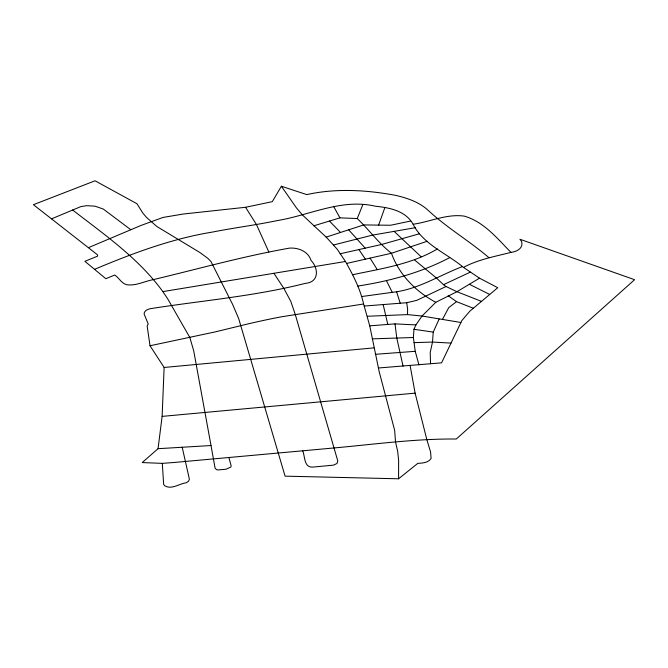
<?xml version="1.0" encoding="UTF-8"?>
<svg xmlns="http://www.w3.org/2000/svg" width="668" height="668" viewBox="0 0 668 668"><rect width="100%" height="100%" fill="white"/><g stroke="black" fill="none" stroke-linecap="round" stroke-linejoin="round"><path stroke-width="1" d="M460.92 322.494L422.026 316.022L407.53 314.611L407.605 309.125L406.72 302.721L416.748 300.375L446.032 286.505L456.954 291.707L481.469 301.36M94.689 269.271C132.656 253.331 171.584 238.71 212.399 232.08C233.883 227.796 255.652 225.108 277.103 220.615C309.96 215.221 341.482 198.246 375.558 206.253C389.553 207.648 405.718 210.854 413.108 224.264C423.495 244.697 446.625 253.239 463.467 267.4C478.305 259.418 494.871 256.529 510.978 252.379C516.656 251.778 523.779 248.195 521.533 241.34L519.896 239.244L634.6 279.7L456.294 439.018C415.412 438.651 374.848 444.253 334.209 447.944L174.056 462.481L162.307 463.367L142.201 462.573L158.049 448.687L162.124 416.389L164.128 367.467L150.016 345.757L147.16 326.042L148.204 323.963L144.129 314.01L144.405 312.373L145.557 310.862A9.477 5.469 0 0 1 151.436 308.516C202.688 300.508 254.842 296.216 305.209 283.382C319.037 282.405 318.895 268.561 311.063 260.462C308.14 251.318 298.471 247.594 289.661 248.095C243.678 256.186 198.53 268.845 153.131 279.667C144.296 281.286 135.729 286.188 126.544 284.677C121.292 283.19 119.063 277.888 114.771 275.032L105.811 278.715L84.894 261.322L97.628 256.136L97.511 254.834L33.4 204.7L95.065 180.794L136.948 203.732L142.752 212.975L146.492 217.392L156.805 226.469L199.974 252.579L207.79 258.316L210.946 261.48L232.681 304.533L238.676 318.561L285.077 476.159L398.587 478.789L417.784 463.375C422.443 463.091 428.363 462.84 431.11 458.432L430.576 452.061L426.81 439.527L415.12 393.143L410.127 365.605M418.936 364.87L415.229 351.31L413.375 337.499L413.976 329.282L415.905 324.915L422.026 316.022L435.778 302.312L456.954 291.707L479.524 278.18L497.752 287.708L469.804 311.221L461.822 320.607L441.556 362.841L378.364 367.993M439.16 319.037L433.24 332.096L432.505 342.058L430.217 352.454L430.534 363.835M326.151 237.123L363.809 224.907L378.606 225.124L384.86 207.606M435.778 302.312C416.014 291.749 399.005 274.698 391.473 253.264C378.531 243.21 369.045 229.734 357.246 218.536L362.749 204.842M442.391 319.538L448.746 307.597L456.545 301.644L473.311 308.257M488.884 257.623C469.161 240.731 446.5 227.563 427.52 209.752C418.527 201.803 406.921 197.962 395.414 195.323C366.298 189.904 335.837 188.151 306.754 194.605L281.395 186.247L272.293 201.661L245.548 207.28L183.257 214.027L163.017 217.434L140.756 225.542L88.51 247.619M352.52 274.757C381.478 268.594 411.488 264.336 437.381 248.947M414.502 259.935L436.388 277.988L443.477 284.685L470.322 272.135M449.773 257.589C421.157 272.653 389.661 281.178 357.823 286.054M462.356 266.607C439.168 275.425 417.391 289.787 392.25 292.35L361.522 296.559M51.62 218.82L80.786 206.629L86.598 205.686L94.965 206.161L103.248 209.034L130.819 229.725M427.169 241.265L391.473 253.264L346.533 263.459M313.776 225.826L339.92 217.86L357.246 218.536M419.295 233.808L381.587 244.48L340.121 253.782M333.399 245.014L372.602 235.094L415.337 227.696M413.108 224.264C430.083 221.801 446.783 213.685 464.176 216.106C483.791 221.634 497.217 238.426 510.978 252.379M410.67 221.024L390.63 225.241L378.606 225.124M150.016 345.757L215.48 331.846L240.772 325.667A515.963 297.886 0 0 1 281.37 316.807L363.601 303.99L369.746 325.85L379.207 371.775L394.663 430.359L395.531 442.041L397.644 451.167L398.629 460.361L398.587 478.789M72.595 209.977C104.651 234.785 138.76 258.449 162.85 291.615L345.473 261.489C352.98 274.982 360.269 288.793 363.601 303.99M164.128 367.467L373.88 347.878M162.124 416.389L415.12 393.143M364.252 306.053L406.72 302.721M369.746 325.85L395.005 323.88L415.905 324.915M375.316 354.316L415.229 351.31M158.049 448.687L211.013 445.539L215.079 468.093L216.432 469.562L217.785 469.938L225.959 469.245L230.702 467.149L231.186 466.005L228.99 457.839M367.392 316.248L407.53 314.611M372.243 338.868L413.375 337.499M414.076 342.634L432.505 342.058L451.034 343.101M413.976 329.282L433.24 332.096M469.353 284.276L489.711 294.446M479.524 278.18L463.467 267.4M448.178 295.757L456.545 301.644M443.477 284.685L446.032 286.505M394.103 231.37L421.124 256.754M329.441 221.05L340.538 232.456M348.679 229.817L365.196 248.154M281.395 186.247L296.483 207.965L302.429 214.962L326.518 237.457L337.181 249.164L345.473 261.489M358.916 249.565L365.388 259.176M162.85 291.615L167.584 298.638L189.804 337.44L193.712 350.817L211.013 445.539M273.913 273.296L283.892 288.467L290.772 301.318L295.281 314.511L337.799 460.987L336.956 463.509L333.516 465.145L312.499 467.116C303.848 467.508 305.109 456.436 302.754 450.95M370.08 258.115L377.236 269.596M245.548 207.28L256.42 224.481L268.828 251.986M333.541 206.262L339.92 217.86M386.488 280.735L392.25 292.35M396.6 291.782L400.216 303.205M383.156 304.558L387.807 324.448M182.197 447.251L189.37 479.115L188.618 481.152L186.33 482.764C179.308 483.574 171.459 490.137 164.545 485.644L163.652 484.308L162.307 463.367M403.046 366.164L396.792 338.05L395.005 323.88"/></g></svg>
